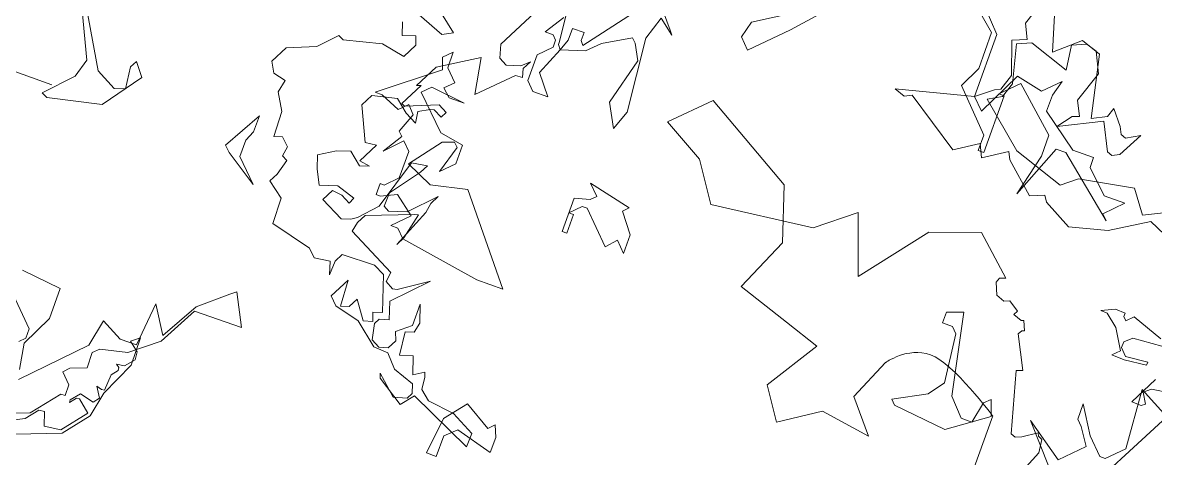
# Model space of a CAD drawing. Header units: metres. Extents: x -71 to 881, y -503 to 661.
# Drawn here: x 250.596 to 254.724, y 290.5 to 292.088 of the extents above; entities that cross this region are included whole.
import ezdxf

# ---------------------------------------------------------------- set-up
doc = ezdxf.new("R2010")
doc.units = ezdxf.units.M
doc.layers.add('ARBRE', color=100, linetype='Continuous', lineweight=13, true_color=0x00ff3f)

# ---------------------------------------------------------------- blocks, each defined once
blk = doc.blocks.new('WMF2', base_point=(0, 0.01))
at = {"color": 251, "lineweight": 0, "true_color": 0x636466}
for points in [[(165.85, -67.81), (160.08, -73.71), (159.5, -76.65), (157.18, -75.46), (155.35, -75.48), (154.92, -80.22), (153.06, -77.33), (150.8, -81.38), (147.91, -83.85), (147.29, -84.34), (145.55, -80.94), (150.8, -80.88), (153.05, -76.72), (155.95, -74.38), (158.86, -73.73), (159.47, -73.11), (159.44, -71.4), (161.14, -70.78), (161.73, -70.16), (160.64, -69.08), (160.62, -67.87), (161.11, -67.86), (163.5, -64.91), (166.9, -63.65)], [(156.89, -69.51), (157.43, -66.75), (159.56, -64.03), (167.3, -61.05)], [(169.98, -60.98), (163.78, -64.16), (162.73, -65.48), (162.11, -65.55), (161.63, -64.1), (159.84, -64.31), (157.76, -66.95), (159.09, -68.05), (159.4, -68.02), (159.94, -67.33), (159.98, -67.64), (159.15, -68.6), (157.6, -68.22), (157.12, -68.85), (157.81, -69.96), (157.22, -69.78), (156.92, -69.81), (156.81, -71.58), (156.27, -72.27), (156.3, -72.59), (156.65, -72.85), (155.79, -72.95), (154.94, -73.93), (155.05, -74.81), (156.1, -75.62), (155.22, -76.3), (155.18, -73.27), (156.89, -69.51), (156.89, -69.51)], [(167.15, -71.59), (166.58, -72.18), (166.58, -73.22), (169.36, -76)], [(169.36, -78.78), (164.96, -78.33), (164.96, -74.97), (166.58, -71.59), (166.11, -68.82)], [(63.02, -94.3), (61.86, -97.06), (62.03, -98.49), (62.51, -98.7), (62.64, -99.03), (64.13, -98.04), (64.8, -97.78), (65.29, -97.98), (67.08, -104.41), (66.4, -104.68), (68.19, -108.14), (67.94, -108.55), (67.68, -108.66), (68.1, -109.68), (68.37, -109.56), (69.29, -109.9), (69.08, -110.38), (70.18, -111.12), (70.78, -110.87), (71.7, -111.21), (72.22, -112.5), (72.02, -112.99), (71.4, -113.23), (75.46, -116.88), (80.69, -115.04), (86.12, -108.09), (88.43, -114.47), (92.34, -111.31), (103.35, -109.97), (106.1, -114.07), (110.61, -116.64), (106.84, -120.37), (96.77, -114.54), (94.84, -108.74), (97.41, -102.93), (91.6, -101), (87.74, -99.72), (91.28, -94.1), (89.03, -90.71), (84.85, -93.45), (79.38, -92.64), (82.27, -96.02), (80.34, -100.54), (80.31, -100.55), (80.25, -100.64), (80.17, -100.76), (80.05, -100.9), (79.89, -101.09), (79.68, -101.28), (79.47, -101.5), (79.2, -101.73), (78.93, -101.95), (78.6, -102.17), (78.25, -102.36), (77.89, -102.55), (77.49, -102.7), (77.07, -102.81), (76.62, -102.9), (76.15, -102.93), (75.62, -102.89), (75.04, -102.76), (74.41, -102.57), (73.74, -102.32), (73.05, -102.03), (72.35, -101.7), (71.67, -101.35), (70.98, -101), (70.34, -100.64), (69.73, -100.29), (69.19, -99.97), (68.7, -99.67), (68.31, -99.43), (68.02, -99.24), (67.83, -99.11), (67.77, -99.08), (67.77, -93.28)], [(122.21, -79.14), (120.38, -81.45), (117.46, -79.74), (116.86, -80.36), (116.37, -79.14), (116.37, -77.44), (120.38, -78.53), (121.59, -77.44), (121.59, -75.13), (122.69, -75.13), (122.21, -79.14), (122.21, -79.14)], [(139.52, -121.34), (135.03, -117.8), (136.15, -117.21), (139.1, -118.34)], [(140.5, -117.08), (140.06, -115.71), (138.68, -116.15), (138.33, -115.23), (139.13, -113.66), (141.69, -114.16), (145.74, -113.14), (146.33, -113.43), (148.12, -111.55), (151.13, -110.32), (152.08, -108.49), (151.44, -107.36), (150.04, -107.03), (150.34, -105.65), (149.29, -103.85), (149.18, -101.08), (148.29, -101.35), (147.47, -100.54), (147.61, -99.46), (147.03, -99.16), (147.51, -97.44), (147.99, -96.52), (146.26, -95.22), (146.17, -92.39), (141.64, -91.28), (140.84, -90.46), (139.13, -90.72), (138.69, -89.34), (138.63, -90.88), (138.17, -91.79), (134.57, -91.91), (133.35, -91.28), (132.09, -87.5), (133.07, -87.18), (132.73, -86.26), (133.71, -85.95), (135.09, -87.89), (135.6, -86.91), (136.47, -86.63), (136.66, -89.45), (137.77, -87.31), (136.97, -86.47), (134.21, -85.79), (131.7, -83.77), (130.11, -83.69), (128.85, -82.3), (126.54, -81.5), (126.24, -80.52), (126.57, -79.87), (128, -79.47), (130.14, -81.38), (129.97, -80.9), (127.04, -78.97), (125.91, -80.36), (118.92, -77.16), (118.88, -78.69), (121.4, -80.01), (124.34, -80.36), (125.43, -81.26), (125.58, -82.58), (125.74, -83.07), (126.83, -82.4), (127.49, -84.3), (128.86, -83.86), (129.13, -86.37), (128.24, -86.66), (128, -87.76), (128.66, -89.67), (128.66, -87.28), (130.11, -86.07), (129.76, -85.15), (130.27, -84.17), (131.22, -83.92), (132.14, -84.39), (132.47, -86.12), (132.16, -86.71), (131.17, -87.01), (131.77, -88.88), (128.43, -92.34), (131.45, -90.3), (131.93, -90.21), (132.84, -90.68), (132.69, -91.75), (138.01, -94.49), (137.8, -95.54), (137.29, -96.51), (132.41, -98.35), (132.02, -98.48), (132.65, -95.66), (133.11, -94.75), (131.35, -98.96), (131.2, -100.04), (130.7, -101), (133.23, -98.36), (135.1, -97.76), (135.74, -98.1), (135.68, -99.63), (133.33, -102.77), (132.87, -103.68), (134.56, -103.4), (136.24, -97.94), (137.95, -96.02), (138.58, -95.62), (139.55, -95.29), (142.04, -96.56), (141.41, -97.82), (140.33, -97.67), (139.33, -97.16), (139.01, -97.82), (141.07, -98.46), (142.94, -97.86), (143.7, -99.41), (144.2, -100.81), (142.43, -101.88), (141.01, -102.38), (139.61, -101.25), (138.63, -101.56), (139.77, -101.73), (138.66, -103.88), (139.89, -103.76), (141.57, -107.36), (140.9, -108.66), (138.27, -109.27), (136.88, -108.14), (135.58, -107.47), (135.77, -108.71), (134.62, -109.36), (134.22, -109.47), (133.26, -108.98), (132.92, -109.62), (133.89, -110.13), (137.3, -108.77), (137.63, -108.93), (136.36, -111.4), (136.84, -111.24), (135.54, -113.78), (131.42, -116.34), (130.72, -112.44), (127.35, -115.8), (126.6, -115.82), (126.85, -116.77), (126.37, -117.68), (127.17, -116.93), (128.65, -116.47), (129.55, -116.93), (129.96, -118.38), (127.38, -123.37)], [(58.61, -95.97), (60.32, -95.97), (63.86, -99.98), (59.71, -97.06), (57.39, -99.38), (58.61, -101.21), (59.21, -101.81), (59.21, -103.52), (57.39, -100.59), (55.69, -98.89), (55.08, -98.89), (53.39, -100.59), (53.87, -107.05), (50.45, -105.22), (56.79, -93.05), (56.79, -94.14), (58.61, -95.97), (58.61, -95.97)], [(132.71, -95.54), (133.58, -96.42), (134.37, -96.42), (132.71, -98.1), (134.81, -99.76), (136.47, -98.97), (136.93, -98.97), (136.93, -100.2), (136.47, -100.2), (135.25, -101.44), (135.25, -104.42), (136.12, -105.31), (137.8, -103.54), (136.47, -105.66), (136.93, -106.1), (136.12, -108.22), (136.93, -109.09), (137.8, -108.22), (139.92, -109.09), (140.71, -109.09), (134.81, -113.75), (135.25, -114.99), (134.37, -115.87), (134.37, -114.12), (133.14, -112.88), (134.02, -111.98), (133.14, -111.2), (131.46, -111.2), (135.25, -111.63), (136.12, -110.76), (132.71, -107.41), (130.14, -106.98), (130.14, -104.87), (131.46, -103.54), (130.59, -106.54), (131.03, -106.98), (132.27, -106.54), (134.81, -103.19), (131.92, -101.88), (128.03, -102.76), (120.98, -94.11), (123.89, -94.11), (132.71, -95.54), (132.71, -95.54)], [(151.83, -99.7), (151.83, -97.88), (149.53, -95.56), (153.05, -97.88), (153.66, -98.49), (151.35, -102.62), (151.35, -100.8), (151.83, -99.7), (151.83, -99.7)], [(78.38, -97.12), (74.97, -98.96), (73.76, -100.65), (74.37, -105.9), (74.97, -106.51), (76.08, -106.51), (76.08, -107.72), (74.37, -108.33), (72.54, -99.56), (70.84, -97.73), (69.62, -97.73), (69.14, -100.05), (68.53, -100.65), (67.9, -98.96), (72.05, -96.02), (77.9, -96.64), (78.38, -97.12), (78.38, -97.12)], [(173.74, -97.12), (171.08, -99.94), (170.47, -101.94), (172.73, -106.71), (173.49, -107.11), (174.53, -106.76), (174.92, -107.91), (173.5, -109.02), (168.96, -101.3), (166.77, -100.11), (165.62, -100.49), (165.9, -102.84), (165.52, -103.6), (164.39, -102.19), (167.39, -98.11), (173.12, -96.81), (173.74, -97.12), (173.74, -97.12)], [(173.09, -98.24), (179.55, -98.24), (173.09, -98.24), (173.09, -98.24)], [(111.88, -106.14), (110.25, -104.06), (110.25, -101.98), (111.34, -103.08), (112.32, -101.98), (115.5, -105.17), (116.06, -105.17), (117.15, -104.06), (116.61, -104.06), (116.61, -101.98), (117.15, -101.98), (117.15, -105.71), (115.5, -106.14), (114.95, -106.7), (116.06, -107.79), (111.34, -106.7), (111.88, -106.14), (111.88, -106.14)], [(50.87, -107.74), (52.95, -107.44), (53.69, -106.82), (53.01, -105.71), (53.39, -105.43), (54.48, -105.47), (52.9, -108.54)], [(53.49, -112.07), (56.63, -111.82), (57.39, -111.12), (57.42, -110.48), (56.72, -109.72), (54.29, -109.98), (54.31, -109.62), (56.73, -109.36), (58.12, -109.4), (57.43, -110.12), (58.73, -112.28), (60.09, -113.37), (60.82, -113.4), (59.39, -114.07), (58.29, -114.03), (58.31, -113.66), (57.96, -113.28), (57.27, -113.98), (53.82, -112.76)], [(115.75, -121.61), (116.64, -123.29), (117.08, -123.72), (119.97, -122.05), (121.3, -120.73), (123.86, -119.93), (125.08, -116.95), (123.4, -114.83), (125.08, -114.83), (125.96, -115.71), (125.96, -118.61), (124.64, -119.93), (124.64, -120.73), (125.08, -121.17), (125.96, -121.17), (124.64, -123.29)], [(124.64, -124.95), (124.21, -120.73), (124.21, -120.38), (123.86, -119.93), (123.4, -121.17), (123.4, -122.5), (122.09, -122.5), (122.09, -121.61), (121.74, -121.17), (117.52, -126.7)], [(115.4, -127.93), (113.63, -125.83), (113.28, -125.39), (114.96, -126.7), (115.75, -124.16), (114.96, -116.16), (115.75, -114.04), (117.08, -116.51), (115.75, -121.61), (115.75, -121.61)], [(88.02, -127.64), (89.18, -128.05), (81.01, -130.16), (79.28, -131.51), (78.66, -131.81), (78.08, -133.54), (79.32, -137.06), (77.83, -137.7), (78.59, -139.25), (76.91, -144.21), (74.85, -137.35), (72.31, -139.57), (70.12, -138.82), (68.65, -132.15), (67.1, -132.91), (66.75, -133.95), (65.48, -132.37), (65.1, -131.6), (64.53, -131.41), (63.1, -132.21), (64.5, -129.59), (65.26, -129.22), (65.84, -129.4), (67.29, -132.34), (71.77, -130.12), (70.62, -131.65), (69.87, -131.93), (70.65, -133.46), (69.51, -136.82), (70.57, -138.98), (71.73, -139.36), (73.23, -138.72), (72.87, -136.03), (77.25, -137.51), (78.75, -136.87), (77.7, -132.76), (78.24, -131.16), (79.66, -130.35), (74.87, -126.28), (69.33, -124.41), (67.74, -125.68), (61.86, -126.76), (60.09, -124.38), (56.38, -126.21)], [(52.55, -121.18), (59.04, -124.03), (62.95, -121.62), (67.02, -120.56), (70.08, -122.22), (70.5, -122.88), (71.99, -122.24), (75.25, -125.13), (75.62, -125.9), (78.11, -124.29), (78.79, -125.68), (81.26, -124.08), (87.26, -128.05), (88.02, -127.64), (88.02, -127.64)], [(81.01, -137.11), (81.01, -130.16), (79.79, -128.95), (77.48, -133.7), (74.56, -133.08), (72.85, -134.78), (73.33, -133.08), (73.33, -131.26), (69.33, -128.34), (67, -128.34), (67, -127.23), (64.57, -124.92), (62.26, -124.92), (64.09, -123.1), (63.48, -122.5), (69.93, -127.84), (71.03, -127.84), (73.33, -122), (72.24, -126.63), (72.24, -128.95), (76.88, -133.08), (78.71, -131.26), (78.09, -131.26), (78.09, -124.92), (78.71, -124.92), (78.71, -126.63), (82.71, -130.78), (81.61, -133.08), (81.61, -137.11), (85.03, -140.02)], [(83.32, -139.54), (81.01, -137.11), (81.01, -137.11)], [(105.82, -129.54), (97.54, -134.76), (98.14, -137.7), (98.75, -138.3), (97.05, -140.62), (95.83, -140.62), (97.05, -135.38), (101.69, -130.15), (105.21, -126.6), (106.3, -127.7), (105.82, -129.54), (105.82, -129.54)]]:
    blk.add_lwpolyline(points, dxfattribs=at)

msp = doc.modelspace()

# ---------------------------------------------------------------- block references
at = {"layer": 'ARBRE', "color": 251, "lineweight": 5, "true_color": 0x636466, "xscale": 0.03451886634015593, "yscale": 0.03451886634015593, "zscale": 0.03451886634015593, "rotation": 160.1685466476646}
msp.add_blockref('WMF2', (255.1715, 286.6436), dxfattribs=at)

doc.saveas('drawing.dxf')
